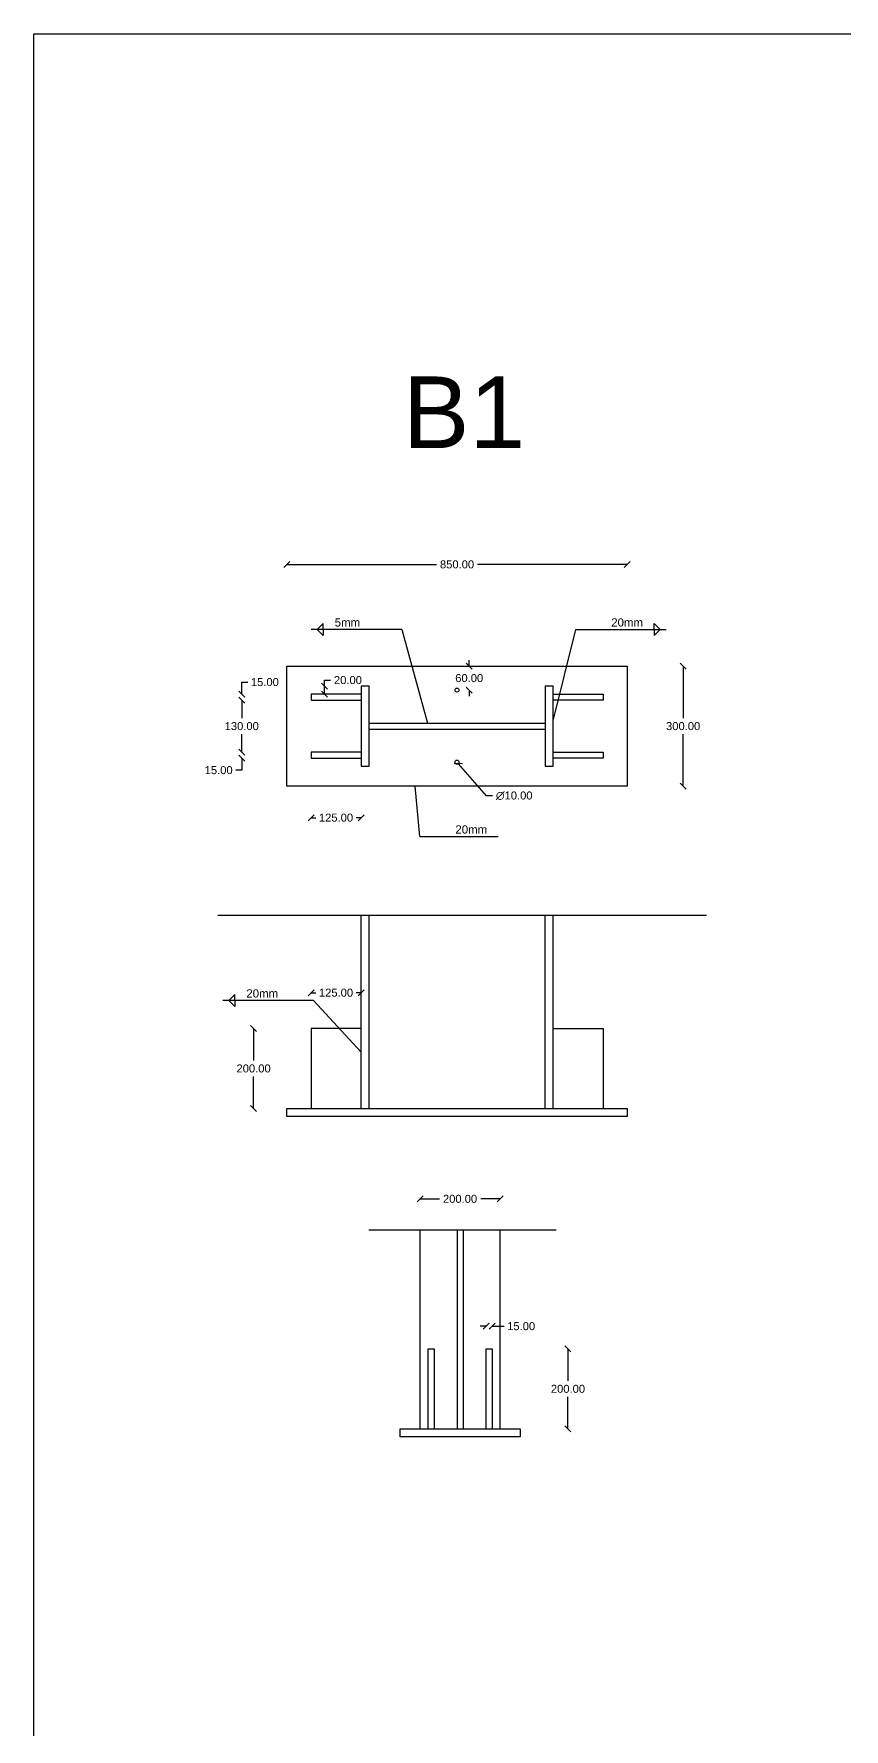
# Model space of a CAD drawing. Header units: inches. Extents: x -15 to 2803056, y 0 to 866270.
# Drawn here: x 930129 to 932154, y 42982 to 47218 of the extents above; entities that cross this region are included whole.
import ezdxf

# ---------------------------------------------------------------- set-up
doc = ezdxf.new("R2010")
doc.units = ezdxf.units.IN
doc.header["$LTSCALE"] = 100
doc.header["$MEASUREMENT"] = 0
doc.linetypes.add('ACAD_ISO03W100', pattern=[30, 12, -18])
doc.linetypes.add('PHANTOM2', pattern=[1.25, 0.625, -0.125, 0.125, -0.125, 0.125, -0.125])
doc.layers.add('connection', color=50, linetype='Continuous')
doc.layers.add('text', color=3, linetype='Continuous')
doc.styles.get("Standard").update_dxf_attribs({"font": 'arial.ttf'})
doc.dimstyles.new('connections', dxfattribs={"dimtxt": 20, "dimasz": 15, "dimexe": 0.0625, "dimexo": 0.0625, "dimgap": 10, "dimtad": 0, "dimtih": 1, "dimtoh": 1, "dimzin": 0, "dimdsep": 46, "dimtxsty": 'Standard', "dimblk": 'OBLIQUE', "dimcen": 0.09, "dimse1": 1, "dimse2": 1, "dimclrd": 256, "dimclre": 256, "dimclrt": 256, "dimadec": 0, "dimazin": 0, "dimtfac": 1, "dimtofl": 0, "dimtmove": 0, "dimatfit": 3, "dimfxl": 1, "dimtfillclr": 256, "dimtolj": 1, "dimtzin": 0, "dimlwe": -1, "dimarcsym": 0})

# ---------------------------------------------------------------- blocks, each defined once
blk = doc.blocks.new('_Oblique')
at = {"color": 0, "linetype": 'ByBlock', "lineweight": -2}
blk.add_line((-0.5, -0.5), (0.5, 0.5), dxfattribs=at)
blk = doc.blocks.new('*D422')
at = {"layer": 'connection', "lineweight": -2, "transparency": 16777216}
for p, q in [((930761.7, 45892.1), (931135.2, 45892.1)), ((931611.7, 45892.1), (931238.2, 45892.1))]:
    blk.add_line(p, q, dxfattribs=at)
at = {"layer": 'Defpoints', "color": 0}
for p in [(931611.7, 45892.1), (930761.7, 45638), (931611.7, 45618)]:
    blk.add_point(p, dxfattribs=at)
at = {"layer": 'connection', "lineweight": -2, "transparency": 16777216, "xscale": 15, "yscale": 15, "zscale": 15, "rotation": 180}
blk.add_blockref('_Oblique', (930761.7, 45892.1), dxfattribs=at)
at = {"layer": 'connection', "lineweight": -2, "transparency": 16777216, "xscale": 15, "yscale": 15, "zscale": 15}
blk.add_blockref('_Oblique', (931611.7, 45892.1), dxfattribs=at)
at = {"layer": 'connection', "transparency": 16777216, "insert": (931186.7, 45892.1), "char_height": 20, "attachment_point": 5}
blk.add_mtext('\\A1;850.00', dxfattribs=at)
blk = doc.blocks.new('*D423')
at = {"layer": 'connection', "lineweight": -2, "transparency": 16777216}
for p, q in [((931751.8, 45638), (931751.8, 45508.2)), ((931751.8, 45338), (931751.8, 45467.8))]:
    blk.add_line(p, q, dxfattribs=at)
at = {"layer": 'Defpoints', "color": 0}
for p in [(931611.7, 45638), (931611.7, 45338), (931751.8, 45338)]:
    blk.add_point(p, dxfattribs=at)
at = {"layer": 'connection', "lineweight": -2, "transparency": 16777216, "xscale": 15, "yscale": 15, "zscale": 15}
for p, rotation in [((931751.8, 45638), 90), ((931751.8, 45338), 270)]:
    blk.add_blockref('_Oblique', p, dxfattribs=dict(at, rotation=rotation))
at = {"layer": 'connection', "transparency": 16777216, "insert": (931751.8, 45488), "char_height": 20, "attachment_point": 5}
blk.add_mtext('\\A1;300.00', dxfattribs=at)
blk = doc.blocks.new('*D424')
at = {"layer": 'connection', "lineweight": -2, "transparency": 16777216}
for p, q in [((930855.1, 45588), (930855.1, 45603)), ((930855.1, 45603), (930870.1, 45603)), ((930855.1, 45568), (930855.1, 45588))]:
    blk.add_line(p, q, dxfattribs=at)
at = {"layer": 'Defpoints', "color": 0}
for p in [(930855.1, 45588), (930946.7, 45588), (930946.7, 45568)]:
    blk.add_point(p, dxfattribs=at)
at = {"layer": 'connection', "lineweight": -2, "transparency": 16777216, "xscale": 15, "yscale": 15, "zscale": 15}
for p, rotation in [((930855.1, 45588), 90), ((930855.1, 45568), 270)]:
    blk.add_blockref('_Oblique', p, dxfattribs=dict(at, rotation=rotation))
at = {"layer": 'connection', "transparency": 16777216, "insert": (930914, 45603), "char_height": 20, "attachment_point": 5}
blk.add_mtext('\\A1;20.00', dxfattribs=at)
blk = doc.blocks.new('*D425')
at = {"layer": 'connection', "lineweight": -2, "transparency": 16777216}
for p, q in [((930648.6, 45553), (930648.6, 45508.2)), ((930648.6, 45423), (930648.6, 45467.8))]:
    blk.add_line(p, q, dxfattribs=at)
at = {"layer": 'Defpoints', "color": 0}
for p in [(930648.6, 45553), (930821.7, 45553), (930821.7, 45423)]:
    blk.add_point(p, dxfattribs=at)
at = {"layer": 'connection', "lineweight": -2, "transparency": 16777216, "xscale": 15, "yscale": 15, "zscale": 15}
for p, rotation in [((930648.6, 45553), 90), ((930648.6, 45423), 270)]:
    blk.add_blockref('_Oblique', p, dxfattribs=dict(at, rotation=rotation))
at = {"layer": 'connection', "transparency": 16777216, "insert": (930648.6, 45488), "char_height": 20, "attachment_point": 5}
blk.add_mtext('\\A1;130.00', dxfattribs=at)
blk = doc.blocks.new('*D426')
at = {"layer": 'connection', "lineweight": -2, "transparency": 16777216}
for p, q in [((930648.6, 45423), (930648.6, 45438)), ((930648.6, 45408), (930648.6, 45378)), ((930648.6, 45378), (930633.6, 45378))]:
    blk.add_line(p, q, dxfattribs=at)
at = {"layer": 'Defpoints', "color": 0}
for p in [(930648.6, 45408), (930821.7, 45423), (930821.7, 45408)]:
    blk.add_point(p, dxfattribs=at)
at = {"layer": 'connection', "lineweight": -2, "transparency": 16777216, "xscale": 15, "yscale": 15, "zscale": 15}
for p, rotation in [((930648.6, 45423), 270), ((930648.6, 45408), 90)]:
    blk.add_blockref('_Oblique', p, dxfattribs=dict(at, rotation=rotation))
at = {"layer": 'connection', "transparency": 16777216, "insert": (930590.9, 45378), "char_height": 20, "attachment_point": 5}
blk.add_mtext('\\A1;15.00', dxfattribs=at)
blk = doc.blocks.new('*D427')
at = {"layer": 'connection', "lineweight": -2, "transparency": 16777216}
for p, q in [((930648.6, 45568), (930648.6, 45598)), ((930648.6, 45598), (930663.6, 45598)), ((930648.6, 45553), (930648.6, 45538))]:
    blk.add_line(p, q, dxfattribs=at)
at = {"layer": 'Defpoints', "color": 0}
for p in [(930648.6, 45568), (930821.7, 45568), (930821.7, 45553)]:
    blk.add_point(p, dxfattribs=at)
at = {"layer": 'connection', "lineweight": -2, "transparency": 16777216, "xscale": 15, "yscale": 15, "zscale": 15}
for p, rotation in [((930648.6, 45568), 270), ((930648.6, 45553), 90)]:
    blk.add_blockref('_Oblique', p, dxfattribs=dict(at, rotation=rotation))
at = {"layer": 'connection', "transparency": 16777216, "insert": (930706.4, 45598), "char_height": 20, "attachment_point": 5}
blk.add_mtext('\\A1;15.00', dxfattribs=at)
blk = doc.blocks.new('*D428')
at = {"layer": 'connection', "lineweight": -2, "transparency": 16777216}
for p, q in [((931217.1, 45638), (931217.1, 45653)), ((931217.1, 45578), (931217.1, 45563))]:
    blk.add_line(p, q, dxfattribs=at)
at = {"layer": 'Defpoints', "color": 0}
for p in [(931186.7, 45638), (931217.1, 45638), (931186.7, 45578)]:
    blk.add_point(p, dxfattribs=at)
at = {"layer": 'connection', "lineweight": -2, "transparency": 16777216, "xscale": 15, "yscale": 15, "zscale": 15}
for p, rotation in [((931217.1, 45638), 270), ((931217.1, 45578), 90)]:
    blk.add_blockref('_Oblique', p, dxfattribs=dict(at, rotation=rotation))
at = {"layer": 'connection', "transparency": 16777216, "insert": (931217.1, 45608), "char_height": 20, "attachment_point": 5}
blk.add_mtext('\\A1;60.00', dxfattribs=at)
blk = doc.blocks.new('*D429')
at = {"layer": 'connection', "transparency": 16777216}
for p, q in [((931186.6, 45398), (931186.8, 45398)), ((931186.7, 45397.9), (931186.7, 45398.1))]:
    blk.add_line(p, q, dxfattribs=at)
at = {"layer": 'connection', "lineweight": -2, "transparency": 16777216}
for p, q in [((931260, 45314.1), (931190, 45394.2)), ((931275, 45314.1), (931260, 45314.1))]:
    blk.add_line(p, q, dxfattribs=at)
at = {"layer": 'Defpoints', "color": 0}
for p in [(931183.4, 45401.8), (931190, 45394.2)]:
    blk.add_point(p, dxfattribs=at)
at = {"layer": 'connection', "lineweight": -2, "transparency": 16777216, "xscale": 15, "yscale": 15, "zscale": 15, "rotation": 131.1223856620839}
blk.add_blockref('_Oblique', (931190, 45394.2), dxfattribs=at)
at = {"layer": 'connection', "transparency": 16777216, "insert": (931329.6, 45314.1), "char_height": 20, "attachment_point": 5}
blk.add_mtext('\\A1;∅10.00', dxfattribs=at)
blk = doc.blocks.new('*D449')
at = {"layer": 'connection', "lineweight": -2, "transparency": 16777216}
for p, q in [((930821.7, 45259.3), (930833.7, 45259.3)), ((930946.7, 45259.3), (930934.7, 45259.3))]:
    blk.add_line(p, q, dxfattribs=at)
at = {"layer": 'Defpoints', "color": 0}
for p in [(930821.7, 45408), (930946.7, 45408), (930821.7, 45259.3)]:
    blk.add_point(p, dxfattribs=at)
at = {"layer": 'connection', "lineweight": -2, "transparency": 16777216, "xscale": 15, "yscale": 15, "zscale": 15, "rotation": 180}
blk.add_blockref('_Oblique', (930821.7, 45259.3), dxfattribs=at)
at = {"layer": 'connection', "lineweight": -2, "transparency": 16777216, "xscale": 15, "yscale": 15, "zscale": 15}
blk.add_blockref('_Oblique', (930946.7, 45259.3), dxfattribs=at)
at = {"layer": 'connection', "transparency": 16777216, "insert": (930884.2, 45259.3), "char_height": 20, "attachment_point": 5}
blk.add_mtext('\\A1;125.00', dxfattribs=at)
blk = doc.blocks.new('*D450')
at = {"layer": 'connection', "lineweight": -2, "transparency": 16777216}
for p, q in [((930821.7, 44821.9), (930833.7, 44821.9)), ((930946.7, 44821.9), (930934.7, 44821.9))]:
    blk.add_line(p, q, dxfattribs=at)
at = {"layer": 'Defpoints', "color": 0}
for p in [(930821.7, 44821.9), (930821.7, 44732.6), (930946.7, 44732.6)]:
    blk.add_point(p, dxfattribs=at)
at = {"layer": 'connection', "lineweight": -2, "transparency": 16777216, "xscale": 15, "yscale": 15, "zscale": 15, "rotation": 180}
blk.add_blockref('_Oblique', (930821.7, 44821.9), dxfattribs=at)
at = {"layer": 'connection', "lineweight": -2, "transparency": 16777216, "xscale": 15, "yscale": 15, "zscale": 15}
blk.add_blockref('_Oblique', (930946.7, 44821.9), dxfattribs=at)
at = {"layer": 'connection', "transparency": 16777216, "insert": (930884.2, 44821.9), "char_height": 20, "attachment_point": 5}
blk.add_mtext('\\A1;125.00', dxfattribs=at)
blk = doc.blocks.new('*D451')
at = {"layer": 'connection', "lineweight": -2, "transparency": 16777216}
for p, q in [((930678.2, 44732.6), (930678.2, 44652.8)), ((930678.2, 44532.6), (930678.2, 44612.4))]:
    blk.add_line(p, q, dxfattribs=at)
at = {"layer": 'Defpoints', "color": 0}
for p in [(930821.7, 44732.6), (930678.2, 44532.6), (930821.7, 44532.6)]:
    blk.add_point(p, dxfattribs=at)
at = {"layer": 'connection', "lineweight": -2, "transparency": 16777216, "xscale": 15, "yscale": 15, "zscale": 15}
for p, rotation in [((930678.2, 44732.6), 90), ((930678.2, 44532.6), 270)]:
    blk.add_blockref('_Oblique', p, dxfattribs=dict(at, rotation=rotation))
at = {"layer": 'connection', "transparency": 16777216, "insert": (930678.2, 44632.6), "char_height": 20, "attachment_point": 5}
blk.add_mtext('\\A1;200.00', dxfattribs=at)
blk = doc.blocks.new('*D452')
at = {"layer": 'connection', "lineweight": -2, "transparency": 16777216}
for p, q in [((931094.2, 44306.8), (931142.6, 44306.8)), ((931294.2, 44306.8), (931245.9, 44306.8))]:
    blk.add_line(p, q, dxfattribs=at)
at = {"layer": 'Defpoints', "color": 0}
for p in [(931294.2, 44306.8), (931094.2, 44126.6), (931294.2, 44126.6)]:
    blk.add_point(p, dxfattribs=at)
at = {"layer": 'connection', "lineweight": -2, "transparency": 16777216, "xscale": 15, "yscale": 15, "zscale": 15, "rotation": 180}
blk.add_blockref('_Oblique', (931094.2, 44306.8), dxfattribs=at)
at = {"layer": 'connection', "lineweight": -2, "transparency": 16777216, "xscale": 15, "yscale": 15, "zscale": 15}
blk.add_blockref('_Oblique', (931294.2, 44306.8), dxfattribs=at)
at = {"layer": 'connection', "transparency": 16777216, "insert": (931194.2, 44306.8), "char_height": 20, "attachment_point": 5}
blk.add_mtext('\\A1;200.00', dxfattribs=at)
blk = doc.blocks.new('*D453')
at = {"layer": 'connection', "lineweight": -2, "transparency": 16777216}
for p, q in [((931463.9, 43932.1), (931463.9, 43852.3)), ((931463.9, 43732.1), (931463.9, 43811.9))]:
    blk.add_line(p, q, dxfattribs=at)
at = {"layer": 'Defpoints', "color": 0}
for p in [(931274.2, 43932.1), (931274.2, 43732.1), (931463.9, 43732.1)]:
    blk.add_point(p, dxfattribs=at)
at = {"layer": 'connection', "lineweight": -2, "transparency": 16777216, "xscale": 15, "yscale": 15, "zscale": 15}
for p, rotation in [((931463.9, 43932.1), 90), ((931463.9, 43732.1), 270)]:
    blk.add_blockref('_Oblique', p, dxfattribs=dict(at, rotation=rotation))
at = {"layer": 'connection', "transparency": 16777216, "insert": (931463.9, 43832.1), "char_height": 20, "attachment_point": 5}
blk.add_mtext('\\A1;200.00', dxfattribs=at)
blk = doc.blocks.new('*D454')
at = {"layer": 'connection', "lineweight": -2, "transparency": 16777216}
for p, q in [((931259.2, 43988.6), (931244.2, 43988.6)), ((931274.2, 43988.6), (931304.2, 43988.6))]:
    blk.add_line(p, q, dxfattribs=at)
at = {"layer": 'Defpoints', "color": 0}
for p in [(931274.2, 43988.6), (931259.2, 43932.1), (931274.2, 43932.1)]:
    blk.add_point(p, dxfattribs=at)
at = {"layer": 'connection', "lineweight": -2, "transparency": 16777216, "xscale": 15, "yscale": 15, "zscale": 15}
blk.add_blockref('_Oblique', (931259.2, 43988.6), dxfattribs=at)
at = {"layer": 'connection', "lineweight": -2, "transparency": 16777216, "xscale": 15, "yscale": 15, "zscale": 15, "rotation": 180}
blk.add_blockref('_Oblique', (931274.2, 43988.6), dxfattribs=at)
at = {"layer": 'connection', "transparency": 16777216, "insert": (931347, 43988.6), "char_height": 20, "attachment_point": 5}
blk.add_mtext('\\A1;15.00', dxfattribs=at)

msp = doc.modelspace()

# ---------------------------------------------------------------- linework, layer by layer
at = {"layer": 'connection'}
for p, q in [((930837.416, 45729.482), (930822.416, 45729.482)), ((930852.416, 45744.482), (930837.416, 45729.482)), ((930852.416, 45729.482), (930837.416, 45729.482)), ((930852.416, 45714.482), (930837.416, 45729.482)), ((930852.416, 45729.482), (930852.416, 45744.482)), ((931048.805, 45729.482), (930852.416, 45729.482)), ((930852.416, 45729.482), (930852.416, 45714.482)), ((931048.805, 45729.482), (931112.452, 45495.492)), ((931482.678, 45729.482), (931426.71, 45504.223)), ((931482.678, 45729.482), (931679.066, 45729.482)), ((931679.066, 45729.482), (931679.066, 45744.482)), ((931679.066, 45744.482), (931694.066, 45729.482)), ((931679.066, 45729.482), (931694.066, 45729.482)), ((931679.066, 45729.482), (931679.066, 45714.482)), ((931679.066, 45714.482), (931694.066, 45729.482)), ((931694.066, 45729.482), (931709.066, 45729.482)), ((930761.71, 45337.992), (930761.71, 45637.992)), ((930761.71, 45637.992), (931186.71, 45637.992)), ((931186.71, 45637.992), (931611.71, 45637.992)), ((931611.71, 45637.992), (931611.71, 45337.992)), ((930946.71, 45587.992), (930946.71, 45387.992)), ((930966.71, 45587.992), (930946.71, 45587.992)), ((930966.71, 45387.992), (930966.71, 45587.992)), ((931406.71, 45587.992), (931406.71, 45387.992)), ((931426.71, 45587.992), (931406.71, 45587.992)), ((931426.71, 45387.992), (931426.71, 45587.992)), ((930946.71, 45567.992), (930821.71, 45567.992)), ((930821.71, 45567.992), (930821.71, 45552.992)), ((930821.71, 45552.992), (930946.71, 45552.992)), ((931426.71, 45567.992), (931551.71, 45567.992)), ((931551.71, 45552.992), (931426.71, 45552.992)), ((931551.71, 45567.992), (931551.71, 45552.992)), ((930966.71, 45495.492), (931406.71, 45495.492)), ((930966.71, 45480.492), (931406.71, 45480.492)), ((930946.71, 45422.992), (930821.71, 45422.992)), ((930821.71, 45422.992), (930821.71, 45407.992)), ((930821.71, 45407.992), (930946.71, 45407.992)), ((931426.71, 45422.992), (931551.71, 45422.992)), ((931551.71, 45407.992), (931426.71, 45407.992)), ((931551.71, 45422.992), (931551.71, 45407.992)), ((930946.71, 45387.992), (930966.71, 45387.992)), ((931406.71, 45387.992), (931426.71, 45387.992)), ((931611.71, 45337.992), (930761.71, 45337.992)), ((931093.467, 45212.144), (931082.303, 45337.992)), ((931093.467, 45212.144), (931289.855, 45212.144)), ((930946.71, 44532.565), (930946.71, 45015.667)), ((930966.71, 44532.565), (930966.71, 45015.667)), ((931406.71, 44532.565), (931406.71, 45015.667)), ((931426.71, 44532.565), (931426.71, 45015.667)), ((930631.586, 44817.48), (930616.586, 44802.48)), ((930631.586, 44802.48), (930631.586, 44817.48)), ((930616.586, 44802.48), (930601.586, 44802.48)), ((930631.586, 44802.48), (930616.586, 44802.48)), ((930631.586, 44787.48), (930616.586, 44802.48)), ((930827.974, 44802.48), (930631.586, 44802.48)), ((930631.586, 44802.48), (930631.586, 44787.48)), ((930827.974, 44802.48), (930946.71, 44672.997)), ((930946.71, 44732.565), (930821.71, 44732.565)), ((930821.71, 44732.565), (930821.71, 44532.565)), ((931426.71, 44732.565), (931551.71, 44732.565)), ((931551.71, 44732.565), (931551.71, 44532.565)), ((930761.71, 44532.565), (931611.71, 44532.565)), ((930761.71, 44512.565), (930761.71, 44532.565)), ((931611.71, 44532.565), (931611.71, 44512.565)), ((931611.71, 44512.565), (930761.71, 44512.565)), ((931094.21, 43732.108), (931094.21, 44229.518)), ((931294.21, 43732.108), (931294.21, 44229.518)), ((931114.21, 43732.108), (931114.21, 43932.108)), ((931114.21, 43932.108), (931129.21, 43932.108)), ((931129.21, 43932.108), (931129.21, 43732.108)), ((931259.21, 43732.108), (931259.21, 43932.108)), ((931259.21, 43932.108), (931274.21, 43932.108)), ((931274.21, 43932.108), (931274.21, 43732.108)), ((931044.21, 43732.108), (931344.21, 43732.108)), ((931044.21, 43712.108), (931044.21, 43732.108)), ((931344.21, 43732.108), (931344.21, 43712.108)), ((931344.21, 43712.108), (931044.21, 43712.108))]:
    msp.add_line(p, q, dxfattribs=at)
at = {"layer": 'connection', "linetype": 'PHANTOM2', "ltscale": 100}
msp.add_line((930589.246, 45015.667), (931810.445, 45015.667), dxfattribs=at)
at = {"layer": 'connection', "linetype": 'ACAD_ISO03W100'}
for p, q in [((930966.206, 44229.518), (931434.418, 44229.518)), ((931186.71, 44229.518), (931186.71, 43732.108)), ((931201.71, 44229.518), (931201.71, 43732.108))]:
    msp.add_line(p, q, dxfattribs=at)
at = {"layer": 'connection'}
msp.add_lwpolyline([(930129.126, 47217.725), (955759.855, 47217.725), (955759.855, 39686.664), (930129.126, 39686.664)], close=True, dxfattribs=at)
for centre in [(931186.71, 45577.992), (931186.71, 45397.992)]:
    msp.add_circle(centre, 5, dxfattribs=at)

# ---------------------------------------------------------------- texts
for s, p in [('5mm', (930880.91, 45736.95)), ('20mm', (931572.093, 45736.95)), ('20mm', (931182.519, 45219.613)), ('20mm', (930660.079, 44809.949))]:
    msp.add_text(s, height=20.4789, dxfattribs=at).set_placement(p)
at = {"layer": 'text'}
msp.add_text('B1', height=179.0584, dxfattribs=at).set_placement((931050.873, 46182.802))

# ---------------------------------------------------------------- dimensions: what is measured, and where the dimension line sits
at = {"layer": 'connection'}
for base, p1, p2, picture, middle in [((931611.71, 45892.093), (930761.71, 45637.992), (931611.71, 45617.992), '*D422', (931186.71, 45892.093)), ((930821.71, 45259.27), (930946.71, 45407.992), (930821.71, 45407.992), '*D449', (930884.21, 45259.27)), ((930821.71, 44821.917), (930946.71, 44732.565), (930821.71, 44732.565), '*D450', (930884.21, 44821.917)), ((931294.21, 44306.776), (931094.21, 44126.58), (931294.21, 44126.58), '*D452', (931194.21, 44306.776)), ((931274.21, 43988.642), (931259.21, 43932.108), (931274.21, 43932.108), '*D454', (931346.979, 43988.642))]:
    dim = msp.add_linear_dim(base=base, p1=p1, p2=p2, dimstyle='connections', dxfattribs=at)
    dim.commit()
    dim.dimension.update_dxf_attribs({"geometry": picture, "text_midpoint": middle})
for base, p1, p2, picture, middle in [((931217.134, 45637.992), (931186.71, 45577.992), (931186.71, 45637.992), '*D428', (931217.134, 45607.992)), ((931751.813, 45337.992), (931611.71, 45637.992), (931611.71, 45337.992), '*D423', (931751.813, 45487.992)), ((930648.62, 45567.992), (930821.71, 45552.992), (930821.71, 45567.992), '*D427', (930706.389, 45597.992)), ((930855.111, 45587.992), (930946.71, 45567.992), (930946.71, 45587.992), '*D424', (930913.992, 45602.992)), ((930648.62, 45552.992), (930821.71, 45422.992), (930821.71, 45552.992), '*D425', (930648.62, 45487.992)), ((930648.62, 45407.992), (930821.71, 45422.992), (930821.71, 45407.992), '*D426', (930590.85, 45377.992)), ((930678.25, 44532.565), (930821.71, 44732.565), (930821.71, 44532.565), '*D451', (930678.25, 44632.565)), ((931463.92, 43732.108), (931274.21, 43932.108), (931274.21, 43732.108), '*D453', (931463.92, 43832.108))]:
    dim = msp.add_linear_dim(base=base, p1=p1, p2=p2, angle=90, dimstyle='connections', dxfattribs=at)
    dim.commit()
    dim.dimension.update_dxf_attribs({"geometry": picture, "text_midpoint": middle})
dim = msp.add_diameter_dim_2p(p1=(931183.421, 45401.758), p2=(931189.998, 45394.225), dimstyle='connections', dxfattribs=at)
dim.commit()
dim.dimension.update_dxf_attribs({"geometry": '*D429', "text_midpoint": (931329.575, 45314.062), "dimtype": 163})

doc.saveas('drawing.dxf')
